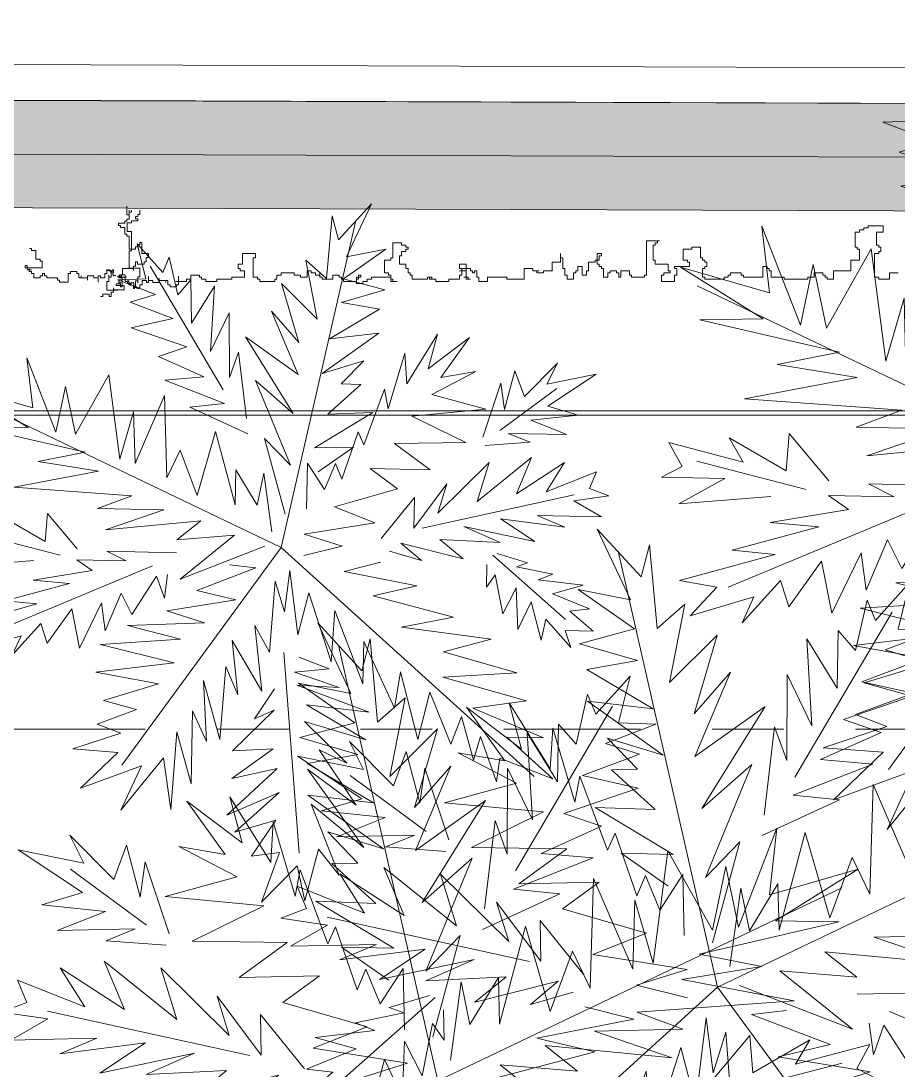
# Model space of a CAD drawing. Header units: metres. Extents: x -54 to 264, y -14 to 31.
# Drawn here: x 10.667 to 11.89, y 20.214 to 21.678 of the extents above; entities that cross this region are included whole.
import ezdxf
from ezdxf.enums import TextEntityAlignment as Align

# ---------------------------------------------------------------- set-up
doc = ezdxf.new("R2010")
doc.units = ezdxf.units.M
doc.header["$LTSCALE"] = 0.001
doc.linetypes.add('CENTERX2', pattern=[101.6, 63.5, -12.7, 12.7, -12.7])
doc.linetypes.add('DIVIDEX2', pattern=[63.5, 25.4, -12.7, 0, -12.7, 0, -12.7])
doc.layers.get('0').update_dxf_attribs({"lineweight": 13, "true_color": 0x000000})
for name, color, linetype, lineweight, true_color in [('Jach-Anotaciones-Hatch-Lum100%', 7, 'Continuous', 13, 0x000000), ('Jach-Anotaciones-Hatch-Lum80%', 250, 'Continuous', 13, 0x333333), ('JACH-Anotaciones-Lineas-CORTE', 7, 'DIVIDEX2', 18, 0x000000), ('JACH-Anotaciones-Lineas-CORTE @ 0.075', 7, 'DIVIDEX2', 18, 0x000000), ('JACH-Anotaciones-Lineas-EJES', 7, 'CENTERX2', 9, 0x666666), ('JACH-Arq-Lineas-Piso', 7, 'Continuous', 13, 0x1a1a1a), ('JACH-ArqPaisaje-Vegetación', 7, 'Continuous', 13, 0x999999)]:
    doc.layers.add(name, color=color, linetype=linetype, lineweight=lineweight, true_color=true_color)
doc.layers.add('JACH-Arq-Muros01-Carga', color=3, linetype='Continuous', lineweight=25)
doc.styles.add('01c-Arial-JACH(3mm)', font='arial.ttf', dxfattribs={"height": 3})

# ---------------------------------------------------------------- blocks, each defined once
blk = doc.blocks.new('A$C6CAA186E')
at = {"color": 0}
for p, q in [((0.5885, 1.7324), (0.6502, 1.6011)), ((0.6703, 1.6436), (0.5885, 1.7324)), ((0.6859, 1.7029), (0.6703, 1.6436)), ((0.6997, 1.5475), (0.6859, 1.7029)), ((0.8121, 0.8804), (0.6272, 1.6911)), ((0.553, 1.6201), (0.6577, 1.5466)), ((0.6502, 1.6011), (0.553, 1.6201)), ((1.1056, 1.5624), (1.1693, 1.6332)), ((1.1693, 1.6332), (1.148, 1.5465)), ((0.7514, 1.5928), (0.6997, 1.5475)), ((0.7229, 1.4469), (0.7514, 1.5928)), ((1.0689, 1.5069), (1.09, 1.6)), ((1.09, 1.6), (1.1056, 1.5624)), ((0.9561, 1.2709), (1.1368, 1.5778)), ((0.6577, 1.5466), (0.5552, 1.5191)), ((1.0346, 1.4368), (1.0365, 1.5441)), ((1.0365, 1.5441), (1.0689, 1.5069)), ((1.2175, 1.5438), (1.1235, 1.5081)), ((1.148, 1.5465), (1.2175, 1.5438)), ((0.8115, 1.5351), (0.7229, 1.4469)), ((0.7684, 1.389), (0.8115, 1.5351)), ((0.9877, 1.3663), (0.9779, 1.5281)), ((0.9779, 1.5281), (1.0346, 1.4368)), ((0.5552, 1.5191), (0.6631, 1.4878)), ((1.1235, 1.5081), (1.1871, 1.4884)), ((0.6631, 1.4878), (0.5688, 1.471)), ((1.1871, 1.4884), (1.0806, 1.4483)), ((0.5688, 1.471), (0.6924, 1.3979)), ((0.8362, 1.4662), (0.7684, 1.389)), ((0.7701, 1.3091), (0.8362, 1.4662)), ((0.9407, 1.3022), (0.9415, 1.4621)), ((0.9415, 1.4621), (0.9877, 1.3663)), ((1.0806, 1.4483), (1.1842, 1.4252)), ((1.1842, 1.4252), (1.0464, 1.3781)), ((0.5012, 1.2865), (0.4249, 1.409)), ((0.4249, 1.409), (0.4478, 1.3232)), ((0.5701, 1.4121), (0.7111, 1.312)), ((0.6924, 1.3979), (0.5701, 1.4121)), ((0.3451, 1.401), (0.4167, 1.3015)), ((0.4478, 1.3232), (0.3451, 1.401)), ((0.9006, 1.4023), (0.7701, 1.3091)), ((0.7826, 1.2125), (0.9006, 1.4023)), ((1.0464, 1.3781), (1.1163, 1.3543)), ((0.5059, 1.3623), (0.5012, 1.2865)), ((0.5467, 1.2243), (0.5059, 1.3623)), ((0.8986, 1.2003), (0.9183, 1.3648)), ((0.9183, 1.3648), (0.9407, 1.3022)), ((1.1163, 1.3543), (1.0038, 1.3035)), ((1.4425, 1.3508), (1.3707, 1.1662)), ((1.4284, 1.2263), (1.4425, 1.3508)), ((0.1277, 1.3374), (0.2094, 1.255)), ((0.154, 1.2854), (0.1277, 1.3374)), ((0.6073, 1.3435), (0.6632, 1.2857)), ((0.7111, 1.312), (0.6073, 1.3435)), ((0.0314, 1.3101), (0.154, 1.2854)), ((0.151, 1.2306), (0.0314, 1.3101)), ((0.2094, 1.255), (0.2333, 1.3187)), ((0.2333, 1.3187), (0.2585, 1.2224)), ((0.3301, 1.3165), (0.4386, 1.2599)), ((0.4167, 1.3015), (0.3301, 1.3165)), ((1.2393, 1.3086), (1.2122, 1.0996)), ((1.3224, 1.1609), (1.2393, 1.3086)), ((0.8756, 1.2945), (0.7826, 1.2125)), ((0.7896, 1.0843), (0.8756, 1.2945)), ((1.1007, 1.2951), (0.9526, 1.2372)), ((1.0038, 1.3035), (1.1007, 1.2951)), ((0.2701, 1.17), (0.129, 1.2743)), ((0.2585, 1.2224), (0.2676, 1.2878)), ((0.2676, 1.2878), (0.3125, 1.1541)), ((0.5562, 1.2729), (0.5467, 1.2243)), ((0.6075, 1.1351), (0.5562, 1.2729)), ((0.6632, 1.2857), (0.6149, 1.2847)), ((0.6149, 1.2847), (0.6964, 1.2107)), ((1.3473, 1.2793), (1.3224, 1.1609)), ((1.3707, 1.1662), (1.3473, 1.2793)), ((1.5936, 1.274), (1.4284, 1.2263)), ((1.4399, 1.1782), (1.5936, 1.274)), ((0.4386, 1.2599), (0.3047, 1.2234)), ((1.1015, 1.2572), (1.0954, 1.053)), ((1.1746, 1.0883), (1.1015, 1.2572)), ((0.0757, 1.208), (0.151, 1.2306)), ((0.8121, 0.8804), (1.5628, 1.2397)), ((0.9526, 1.2372), (1.039, 1.2285)), ((0.3047, 1.2234), (0.4882, 1.2062)), ((0.5848, 1.2146), (0.7298, 1.1272)), ((0.6964, 1.2107), (0.5848, 1.2146)), ((1.039, 1.2285), (0.8952, 1.1623)), ((1.1782, 1.2168), (1.1746, 1.0883)), ((1.2122, 1.0996), (1.1782, 1.2168)), ((0.1938, 1.1958), (0.0757, 1.208)), ((0.1041, 1.1602), (0.1938, 1.1958)), ((0.4882, 1.2062), (0.3549, 1.1403)), ((1.2981, 1.1162), (1.5578, 1.1765)), ((1.5578, 1.1765), (1.4399, 1.1782)), ((0.2492, 1.1633), (0.1041, 1.1602)), ((0.195, 1.1411), (0.2492, 1.1633)), ((0.6216, 1.167), (0.6075, 1.1351)), ((0.662, 1.05), (0.6216, 1.167)), ((0.9751, 1.1682), (0.9264, 0.9862)), ((1.0206, 1.0093), (0.9751, 1.1682)), ((0.3067, 1.1329), (0.195, 1.1411)), ((0.3549, 1.1403), (0.5317, 1.1377)), ((0.5317, 1.1377), (0.4426, 1.0727)), ((0.8534, 1.1509), (0.7896, 1.0843)), ((0.8027, 0.9625), (0.8534, 1.1509)), ((0.7298, 1.1272), (0.6329, 1.1294)), ((0.6329, 1.1294), (0.7205, 1.0681)), ((1.0624, 1.1217), (1.0206, 1.0093)), ((1.0954, 1.053), (1.0624, 1.1217)), ((1.4144, 1.0934), (1.2981, 1.1162)), ((0.1916, 1.1031), (0.2293, 1.0134)), ((0.3265, 0.9945), (0.1916, 1.1031)), ((1.2655, 1.0692), (1.4144, 1.0934)), ((0.2293, 1.0134), (0.1098, 1.0909)), ((0.1098, 1.0909), (0.1555, 1.0182)), ((0.2971, 1.0906), (0.3265, 0.9945)), ((0.4239, 0.965), (0.2971, 1.0906)), ((0.4426, 1.0727), (0.592, 1.0759)), ((0.592, 1.0759), (0.5236, 1.026)), ((0.678, 1.0882), (0.662, 1.05)), ((0.7046, 1.0236), (0.678, 1.0882)), ((0.7474, 1.0897), (0.7046, 1.0236)), ((0.7498, 0.9761), (0.7474, 1.0897)), ((0.0303, 1.0681), (0.048, 1.0264)), ((0.1555, 1.0182), (0.0303, 1.0681)), ((0.8552, 1.0647), (0.8352, 0.919)), ((0.8717, 0.9851), (0.8552, 1.0647)), ((0.9245, 1.0725), (0.8717, 0.9851)), ((0.9264, 0.9862), (0.9245, 1.0725)), ((1.4747, 1.0295), (1.2655, 1.0692)), ((0.4836, 0.9284), (0.4013, 1.0382)), ((0.4013, 1.0382), (0.4239, 0.965)), ((0.048, 1.0264), (0, 1.0085)), ((0.5236, 1.026), (0.6803, 0.981)), ((1.1826, 1.0085), (1.4747, 1.0295)), ((0, 1.0085), (0.0866, 0.9957)), ((0.0866, 0.9957), (0.0179, 0.9563)), ((0.4626, 0.9279), (0.0862, 1.0104)), ((0.482, 1.0041), (0.4836, 0.9284)), ((0.5641, 0.9027), (0.482, 1.0041)), ((1.2675, 0.9767), (1.1826, 1.0085)), ((0.6803, 0.981), (0.5801, 0.941)), ((1.1034, 0.9732), (1.2675, 0.9767)), ((0.0179, 0.9563), (0.1778, 0.9597)), ((0.1778, 0.9597), (0.109, 0.9309)), ((1.2475, 0.9236), (1.1034, 0.9732)), ((1.318, 0.8767), (1.3919, 0.9646)), ((1.3919, 0.9646), (1.3976, 0.8953)), ((1.3976, 0.8953), (1.5036, 0.9565)), ((1.5036, 0.9565), (1.4772, 0.9117)), ((0.109, 0.9309), (0.2685, 0.9511)), ((0.2685, 0.9511), (0.1834, 0.8946)), ((0.5801, 0.941), (0.7554, 0.9131)), ((1.0114, 0.946), (1.2475, 0.9236)), ((1.0713, 0.8988), (1.0114, 0.946)), ((1.4772, 0.9117), (1.6153, 0.9483)), ((1.6153, 0.9483), (1.591, 0.9036)), ((0.1834, 0.8946), (0.3594, 0.932)), ((0.3594, 0.932), (0.2697, 0.8922)), ((0.2697, 0.8922), (0.419, 0.8996)), ((0.419, 0.8996), (0.3611, 0.8521)), ((0.7554, 0.9131), (0.6613, 0.8838)), ((0.928, 0.9105), (1.0713, 0.8988)), ((1.0629, 0.8019), (0.928, 0.9105)), ((1.3604, 0.8608), (1.5634, 0.9135)), ((1.591, 0.9036), (1.6293, 0.8834)), ((0.8121, 0.8804), (0.1853, 0.3118)), ((0.3611, 0.8521), (0.5159, 0.8912)), ((0.5159, 0.8912), (0.4643, 0.848)), ((0.6613, 0.8838), (0.7565, 0.8605)), ((0.8121, 0.8804), (1.2074, 0.3399)), ((0.8528, 0.8836), (1.0629, 0.8019)), ((1.6293, 0.8834), (1.5115, 0.8809)), ((1.5115, 0.8809), (1.5967, 0.8343)), ((0.2872, 0.8611), (0.1076, 0.7015)), ((0.2766, 0.865), (0.2013, 0.8424)), ((0.4643, 0.848), (0.5437, 0.8707)), ((1.072, 0.8673), (1.2445, 0.871)), ((1.2445, 0.871), (1.1966, 0.8468)), ((0.2013, 0.8424), (0.2289, 0.8325)), ((0.5654, 0.8438), (0.6563, 0.8205)), ((1.1966, 0.8468), (1.3186, 0.8494)), ((1.3186, 0.8494), (1.2812, 0.8233)), ((1.5967, 0.8343), (1.4259, 0.8475)), ((0.2289, 0.8325), (0.1388, 0.8137)), ((0.3037, 0.7814), (0.3024, 0.8382)), ((0.6563, 0.8205), (0.4761, 0.7851)), ((0.7712, 0.6631), (0.791, 0.8234)), ((0.791, 0.8234), (0.8037, 0.7206)), ((0.875, 0.8294), (0.9401, 0.8371)), ((1.0214, 0.7736), (0.875, 0.8294)), ((1.1316, 0.8349), (1.5053, 0.6787)), ((1.2812, 0.8233), (1.427, 0.7991)), ((0.1388, 0.8137), (0.1749, 0.7997)), ((0.263, 0.7153), (0.2819, 0.8125)), ((0.2819, 0.8125), (0.3037, 0.7814)), ((1.1018, 0.7543), (1.0942, 0.813)), ((1.1216, 0.8094), (1.1018, 0.7543)), ((1.1826, 0.7139), (1.1216, 0.8094)), ((0.1749, 0.7997), (0.0637, 0.7868)), ((0.0637, 0.7868), (0.1399, 0.7653)), ((0.4761, 0.7851), (0.584, 0.7601)), ((0.8037, 0.7206), (0.8273, 0.7968)), ((0.8273, 0.7968), (0.8416, 0.6204)), ((1.427, 0.7991), (1.3367, 0.7909)), ((1.3367, 0.7909), (1.4975, 0.748)), ((0.1399, 0.7653), (0.0481, 0.7276)), ((0.2259, 0.6767), (0.23, 0.7799)), ((0.23, 0.7799), (0.263, 0.7153)), ((0.6885, 0.5961), (0.7437, 0.7677)), ((0.7437, 0.7677), (0.7712, 0.6631)), ((0.9251, 0.7505), (1.0214, 0.7736)), ((1.2088, 0.7671), (1.1826, 0.7139)), ((1.2487, 0.6732), (1.2088, 0.7671)), ((0.1676, 0.6502), (0.1929, 0.7454)), ((0.1929, 0.7454), (0.2259, 0.6767)), ((0.584, 0.7601), (0.3852, 0.7074)), ((1.0961, 0.7226), (0.9251, 0.7505)), ((1.2577, 0.7429), (1.2487, 0.6732)), ((1.3127, 0.6304), (1.2577, 0.7429)), ((1.4975, 0.748), (1.4177, 0.74)), ((0.0966, 0.7223), (0.0387, 0.6727)), ((0.0481, 0.7276), (0.0966, 0.7223)), ((0.6097, 0.5418), (0.6794, 0.7242)), ((0.6794, 0.7242), (0.6885, 0.5961)), ((1.0021, 0.6932), (1.0961, 0.7226)), ((1.3317, 0.7276), (1.3127, 0.6304)), ((1.3924, 0.6426), (1.3317, 0.7276)), ((1.4177, 0.74), (1.5955, 0.6912)), ((0.3852, 0.7074), (0.5141, 0.6828)), ((0.0943, 0.6318), (0.1559, 0.7025)), ((0.1559, 0.7025), (0.1676, 0.6502)), ((0.8416, 0.6204), (0.878, 0.6864)), ((0.878, 0.6864), (0.8605, 0.524)), ((1.1937, 0.6868), (1.0021, 0.6932)), ((1.0618, 0.6524), (1.1937, 0.6868)), ((1.4082, 0.6914), (1.3924, 0.6426)), ((1.4793, 0.6129), (1.4082, 0.6914)), ((1.5955, 0.6912), (1.5263, 0.6792)), ((0.0387, 0.6727), (0.1081, 0.6742)), ((0.1081, 0.6742), (0.0943, 0.6318)), ((0.5141, 0.6828), (0.2917, 0.6528)), ((1.5263, 0.6792), (1.5759, 0.6255)), ((0.2917, 0.6528), (0.4102, 0.6217)), ((0.531, 0.4812), (0.6074, 0.6469)), ((0.6074, 0.6469), (0.6097, 0.5418)), ((0.8605, 0.524), (0.9335, 0.6497)), ((0.9335, 0.6497), (0.9196, 0.5147)), ((1.2599, 0.6398), (1.0618, 0.6524)), ((1.4573, 0.6609), (1.4793, 0.6129)), ((1.5759, 0.6255), (1.4573, 0.6609)), ((1.0778, 0.5938), (1.2599, 0.6398)), ((0.4102, 0.6217), (0.2282, 0.5694)), ((0.7682, 0.6083), (0.693, 0.5793)), ((0.8058, 0.6196), (0.768, 0.1222)), ((1.2719, 0.5706), (1.0778, 0.5938)), ((0.2282, 0.5694), (0.4115, 0.5586)), ((0.4737, 0.4042), (0.5165, 0.5713)), ((0.5165, 0.5713), (0.531, 0.4812)), ((0.7795, 0.5706), (0.6688, 0.5325)), ((0.693, 0.5793), (0.7795, 0.5706)), ((0.9196, 0.5147), (0.9497, 0.5848)), ((0.9497, 0.5848), (0.964, 0.4041)), ((1.1168, 0.5421), (1.2719, 0.5706)), ((0.4115, 0.5586), (0.2045, 0.4994)), ((0.964, 0.4041), (1.0051, 0.5502)), ((1.0051, 0.5502), (0.9978, 0.3985)), ((0.7739, 0.539), (0.5943, 0.472)), ((0.6688, 0.5325), (0.7739, 0.539)), ((0.8788, 0.4549), (0.8288, 0.5296)), ((1.2524, 0.5008), (1.1168, 0.5421)), ((0.3919, 0.3919), (0.4439, 0.5214)), ((0.4439, 0.5214), (0.4737, 0.4042)), ((0.2045, 0.4994), (0.3374, 0.4812)), ((0.5943, 0.472), (0.7497, 0.49)), ((0.7497, 0.49), (0.6021, 0.4027)), ((1.1708, 0.478), (1.2524, 0.5008)), ((0.3374, 0.4812), (0.1622, 0.4081)), ((0.9331, 0.3761), (0.8299, 0.477)), ((0.8299, 0.477), (0.8788, 0.4549)), ((0.9978, 0.3985), (1.032, 0.475)), ((1.032, 0.475), (1.0358, 0.2941)), ((1.2683, 0.4422), (1.1708, 0.478)), ((0.3359, 0.3528), (0.3652, 0.4608)), ((0.3652, 0.4608), (0.3919, 0.3919)), ((0.6021, 0.4027), (0.7548, 0.4481)), ((0.7548, 0.4481), (0.6497, 0.3448)), ((1.2099, 0.4199), (1.2683, 0.4422)), ((0.2527, 0.41), (0.1391, 0.3066)), ((0.1622, 0.4081), (0.2527, 0.41)), ((0.2782, 0.299), (0.3179, 0.4114)), ((0.3179, 0.4114), (0.3359, 0.3528)), ((1.0358, 0.2941), (1.0709, 0.4232)), ((1.0709, 0.4232), (1.0856, 0.23)), ((1.3286, 0.3803), (1.2099, 0.4199)), ((0.7184, 0.3778), (0.6266, 0.2412)), ((0.6497, 0.3448), (0.7184, 0.3778)), ((0.832, 0.3803), (0.9331, 0.3761)), ((0.9345, 0.3067), (0.832, 0.3803)), ((1.2172, 0.3717), (1.3286, 0.3803)), ((1.3096, 0.2831), (1.2172, 0.3717)), ((0.1391, 0.3066), (0.2706, 0.3578)), ((0.2706, 0.3578), (0.2782, 0.299)), ((1.0856, 0.23), (1.1039, 0.3587)), ((1.1039, 0.3587), (1.2098, 0.2284)), ((1.159, 0.3388), (1.3096, 0.2831)), ((1.2098, 0.2284), (1.159, 0.3388)), ((0.7468, 0.33), (0.6078, 0.1356)), ((0.6266, 0.2412), (0.7468, 0.33)), ((0.8225, 0.3317), (0.9345, 0.3067)), ((0.947, 0.2165), (0.8225, 0.3317)), ((0.8174, 0.2726), (0.947, 0.2165)), ((0.9269, 0.174), (0.8174, 0.2726)), ((0.6078, 0.1356), (0.7381, 0.2436)), ((0.7381, 0.2436), (0.6682, 0.0674)), ((0.8252, 0.2034), (0.9269, 0.174)), ((0.886, 0.1142), (0.8252, 0.2034)), ((0.6682, 0.0674), (0.7194, 0.1317)), ((0.7194, 0.1317), (0.7537, 0.004)), ((0.8611, 0), (0.8164, 0.1232)), ((0.8164, 0.1232), (0.886, 0.1142)), ((0.7537, 0.004), (0.7729, 0.0907)), ((0.7729, 0.0907), (0.8611, 0))]:
    blk.add_line(p, q, dxfattribs=at)
blk = doc.blocks.new('A$C686239C3')
at = {"linetype": 'Continuous'}
for p, q in [((0.0493, 3.4579), (0.0573, 3.4579)), ((0.0493, 3.4499), (0.0493, 3.4579)), ((0.0533, 3.4619), (0.0533, 3.4299)), ((0.0573, 3.4619), (0.0533, 3.4619)), ((0.0573, 3.4579), (0.0573, 3.4619)), ((0.0343, 3.4336), (0.0343, 3.4456)), ((0.0343, 3.4456), (0.0423, 3.4456)), ((0.0423, 3.4456), (0.0423, 3.4496)), ((0.0423, 3.4496), (0.0463, 3.4496)), ((0.0463, 3.4496), (0.0463, 3.4544)), ((0.0463, 3.4544), (0.0509, 3.4544)), ((0.0693, 3.4419), (0.0853, 3.4419)), ((0.0693, 3.4339), (0.0693, 3.4419)), ((0.0853, 3.4499), (0.0893, 3.4499)), ((0.0853, 3.4419), (0.0853, 3.4499)), ((0.0893, 3.4499), (0.0893, 3.4539)), ((0.0383, 3.4336), (0.0343, 3.4336)), ((0.0343, 3.4016), (0.0343, 3.4216)), ((0.0343, 3.4216), (0.0383, 3.4216)), ((0.0383, 3.4296), (0.0383, 3.4336)), ((0.0423, 3.4296), (0.0383, 3.4296)), ((0.0383, 3.4216), (0.0383, 3.4256)), ((0.0383, 3.4256), (0.0423, 3.4256)), ((0.0423, 3.4256), (0.0423, 3.4296)), ((0.0533, 3.4299), (0.0653, 3.4299)), ((0.0653, 3.4299), (0.0653, 3.4339)), ((0.0653, 3.4339), (0.0693, 3.4339)), ((0.0263, 3.3816), (0.0263, 3.3976)), ((0.0263, 3.3976), (0.0303, 3.3976)), ((0.0303, 3.3976), (0.0303, 3.4016)), ((0.0303, 3.4016), (0.0343, 3.4016)), ((0.0423, 3.3816), (0.0263, 3.3816)), ((0.0423, 3.3776), (0.0423, 3.3816)), ((0.0463, 3.3776), (0.0423, 3.3776)), ((0.0463, 3.3656), (0.0463, 3.3776)), ((0.0343, 3.3577), (0.0343, 3.3617)), ((0.0343, 3.3617), (0.0423, 3.3617)), ((0.0343, 3.3457), (0.0343, 3.3577)), ((0.0343, 3.3577), (0.0383, 3.3577)), ((0.0383, 3.3577), (0.0343, 3.3577)), ((0.0423, 3.3617), (0.0423, 3.3656)), ((0.0423, 3.3656), (0.0463, 3.3656)), ((0.0383, 3.3457), (0.0303, 3.3457)), ((0.0303, 3.3457), (0.0343, 3.3457)), ((0.0383, 3.3337), (0.0383, 3.3457)), ((0, 3.3215), (0, 3.3175)), ((0.0383, 3.3257), (0.0263, 3.3257)), ((0.0263, 3.3257), (0.0343, 3.3257)), ((0.0343, 3.3257), (0.0343, 3.3337)), ((0.0343, 3.3337), (0.0383, 3.3337)), ((0.0343, 3.3137), (0.0343, 3.3217)), ((0.0343, 3.3217), (0.0383, 3.3217)), ((0.0383, 3.3217), (0.0383, 3.3257)), ((0, 3.3175), (0.004, 3.3175)), ((0, 3.3055), (0, 3.3015)), ((0.004, 3.3055), (0, 3.3055)), ((0, 3.3015), (0.008, 3.3015)), ((0.004, 3.3175), (0.004, 3.3055)), ((0.008, 3.3015), (0.008, 3.2975)), ((0.0114, 3.2898), (0.0114, 3.3098)), ((0.0114, 3.3098), (0.0274, 3.3098)), ((0.0274, 3.3098), (0.0274, 3.3058)), ((0.0274, 3.3058), (0.0394, 3.3058)), ((0.0423, 3.3137), (0.0343, 3.3137)), ((0.0394, 3.3058), (0.0354, 3.3058)), ((0.0354, 3.3058), (0.0354, 3.3018)), ((0.0354, 3.3018), (0.0474, 3.3018)), ((0.0397, 3.2975), (0.0397, 3.2986)), ((0.0397, 3.2986), (0.044, 3.2986)), ((0.0423, 3.3097), (0.0423, 3.3137)), ((0.0503, 3.3097), (0.0423, 3.3097)), ((0.044, 3.2986), (0.044, 3.2975)), ((0.045, 3.2996), (0.045, 3.3029)), ((0.045, 3.3029), (0.0483, 3.3029)), ((0.0493, 3.2996), (0.045, 3.2996)), ((0.0474, 3.3018), (0.0474, 3.3058)), ((0.0483, 3.3072), (0.0483, 3.3093)), ((0.0493, 3.3072), (0.0483, 3.3072)), ((0.0483, 3.3029), (0.0483, 3.305)), ((0.0483, 3.305), (0.0493, 3.305)), ((0.0493, 3.305), (0.0493, 3.3072)), ((0.0493, 3.2975), (0.0493, 3.2996)), ((0.008, 3.2975), (0.016, 3.2975)), ((0.012, 3.2975), (0.012, 3.2776)), ((0.016, 3.2975), (0.012, 3.2975)), ((0.0235, 3.2844), (0.0177, 3.2844)), ((0.0177, 3.2844), (0.0177, 3.2813)), ((0.0177, 3.2813), (0.0251, 3.2813)), ((0.0205, 3.2776), (0.0205, 3.2924)), ((0.0205, 3.2924), (0.0235, 3.2924)), ((0.0235, 3.2924), (0.0235, 3.2844)), ((0.0251, 3.2813), (0.0251, 3.2874)), ((0.0251, 3.2874), (0.0291, 3.2874)), ((0.0291, 3.2874), (0.0291, 3.281)), ((0.0291, 3.281), (0.0346, 3.281)), ((0.0346, 3.281), (0.0346, 3.2865)), ((0.0346, 3.2865), (0.0401, 3.2865)), ((0.0375, 3.2892), (0.0356, 3.2892)), ((0.0356, 3.2892), (0.0356, 3.2735)), ((0.0386, 3.2975), (0.0375, 3.2975)), ((0.0375, 3.2975), (0.0397, 3.2975)), ((0.0375, 3.2827), (0.0375, 3.2892)), ((0.0401, 3.2827), (0.0375, 3.2827)), ((0.0386, 3.2932), (0.0386, 3.2975)), ((0.04, 3.2804), (0.04, 3.2764)), ((0.052, 3.2804), (0.04, 3.2804)), ((0.0401, 3.2865), (0.0401, 3.2827)), ((0.044, 3.2975), (0.0493, 3.2975)), ((0.052, 3.2605), (0.052, 3.2804)), ((0.128, 3.2844), (0.128, 3.2764)), ((0.132, 3.2844), (0.128, 3.2844)), ((0.132, 3.2884), (0.132, 3.2844)), ((0.136, 3.2884), (0.132, 3.2884)), ((0.136, 3.2764), (0.136, 3.2884)), ((0.012, 3.2776), (0.0205, 3.2776)), ((0.02, 3.2605), (0.0147, 3.2605)), ((0.0147, 3.2605), (0.0147, 3.2583)), ((0.02, 3.2594), (0.02, 3.2605)), ((0.0243, 3.2594), (0.02, 3.2594)), ((0.0222, 3.2669), (0.0211, 3.2669)), ((0.0211, 3.2669), (0.0211, 3.2648)), ((0.0211, 3.2648), (0.0254, 3.2648)), ((0.0254, 3.2691), (0.0222, 3.2691)), ((0.0222, 3.2691), (0.0222, 3.2669)), ((0.0254, 3.2701), (0.0233, 3.2701)), ((0.0233, 3.2701), (0.0233, 3.2658)), ((0.0233, 3.2658), (0.0254, 3.2658)), ((0.0265, 3.2605), (0.0243, 3.2605)), ((0.0243, 3.2605), (0.0243, 3.2594)), ((0.0286, 3.2712), (0.0254, 3.2712)), ((0.0254, 3.2712), (0.0254, 3.2701)), ((0.0254, 3.2658), (0.0254, 3.2691)), ((0.0254, 3.2648), (0.0254, 3.2605)), ((0.0254, 3.2605), (0.0265, 3.2605)), ((0.0393, 3.2755), (0.0275, 3.2755)), ((0.0275, 3.2755), (0.0275, 3.2691)), ((0.0275, 3.2691), (0.0286, 3.2691)), ((0.0286, 3.2691), (0.0286, 3.2712)), ((0.048, 3.2605), (0.052, 3.2605)), ((0.056, 3.2605), (0.048, 3.2605)), ((0.0526, 3.2682), (0.0526, 3.2482)), ((0.0845, 3.2682), (0.0526, 3.2682)), ((0.056, 3.2565), (0.056, 3.2605)), ((0.0845, 3.2642), (0.0845, 3.2682)), ((0.1205, 3.2642), (0.0845, 3.2642)), ((0.088, 3.2684), (0.088, 3.2565)), ((0.112, 3.2684), (0.088, 3.2684)), ((0.112, 3.2724), (0.112, 3.2684)), ((0.116, 3.2724), (0.112, 3.2724)), ((0.116, 3.2764), (0.116, 3.2724)), ((0.128, 3.2764), (0.116, 3.2764)), ((0.1365, 3.2722), (0.1205, 3.2722)), ((0.1205, 3.2722), (0.1205, 3.2642)), ((0.1399, 3.2764), (0.136, 3.2764)), ((0.1365, 3.2642), (0.1365, 3.2722)), ((0.1405, 3.2642), (0.1365, 3.2642)), ((0.1399, 3.2724), (0.1399, 3.2764)), ((0.1439, 3.2724), (0.1399, 3.2724)), ((0.1405, 3.2522), (0.1405, 3.2642)), ((0.1439, 3.2684), (0.1439, 3.2724)), ((0.1519, 3.2684), (0.1439, 3.2684)), ((0.1519, 3.2724), (0.1519, 3.2684)), ((0.1679, 3.2724), (0.1519, 3.2724)), ((0.1605, 3.2682), (0.1525, 3.2682)), ((0.1525, 3.2682), (0.1565, 3.2682)), ((0.1565, 3.2682), (0.1565, 3.2642)), ((0.1565, 3.2642), (0.1605, 3.2642)), ((0.0137, 3.2483), (0.0217, 3.2483)), ((0.0147, 3.2583), (0.019, 3.2583)), ((0.0158, 3.253), (0.0147, 3.253)), ((0.0147, 3.253), (0.0147, 3.2508)), ((0.0147, 3.2508), (0.0158, 3.2508)), ((0.019, 3.2551), (0.0158, 3.2551)), ((0.0158, 3.2551), (0.0158, 3.253)), ((0.0158, 3.2508), (0.0158, 3.2487)), ((0.0286, 3.2562), (0.0166, 3.2562)), ((0.0166, 3.2562), (0.0166, 3.2522)), ((0.019, 3.2583), (0.019, 3.2551)), ((0.0217, 3.2483), (0.0217, 3.2443)), ((0.0217, 3.2443), (0.0297, 3.2443)), ((0.0366, 3.2522), (0.0246, 3.2522)), ((0.0246, 3.2522), (0.0286, 3.2522)), ((0.0286, 3.2522), (0.0286, 3.2562)), ((0.0297, 3.2443), (0.0297, 3.2363)), ((0.0366, 3.2482), (0.0366, 3.2522)), ((0.0526, 3.2482), (0.0366, 3.2482)), ((0.064, 3.2565), (0.056, 3.2565)), ((0.06, 3.2525), (0.064, 3.2525)), ((0.06, 3.2405), (0.06, 3.2525)), ((0.064, 3.2405), (0.06, 3.2405)), ((0.064, 3.2525), (0.064, 3.2565)), ((0.064, 3.2365), (0.064, 3.2405)), ((0.08, 3.2445), (0.08, 3.2325)), ((0.1, 3.2445), (0.08, 3.2445)), ((0.088, 3.2565), (0.092, 3.2565)), ((0.092, 3.2565), (0.092, 3.2525)), ((0.092, 3.2525), (0.096, 3.2525)), ((0.096, 3.2525), (0.096, 3.2485)), ((0.096, 3.2485), (0.1, 3.2485)), ((0.1, 3.2485), (0.1, 3.2445)), ((0.1445, 3.2522), (0.1405, 3.2522)), ((0.1485, 3.2562), (0.1445, 3.2562)), ((0.1445, 3.2562), (0.1445, 3.2522)), ((0.1485, 3.2522), (0.1485, 3.2562)), ((0.1525, 3.2522), (0.1485, 3.2522)), ((0.1525, 3.2482), (0.1525, 3.2522)), ((0.1605, 3.2482), (0.1525, 3.2482)), ((0.0297, 3.2363), (0.0257, 3.2363)), ((0.0257, 3.2363), (0.0257, 3.2323)), ((0.0257, 3.2323), (0.0377, 3.2323)), ((0.0297, 3.2243), (0.0257, 3.2243)), ((0.0257, 3.2243), (0.0257, 3.2123)), ((0.0377, 3.2323), (0.0297, 3.2323)), ((0.0297, 3.2323), (0.0297, 3.2243)), ((0.072, 3.2365), (0.064, 3.2365)), ((0.072, 3.2325), (0.072, 3.2365)), ((0.08, 3.2325), (0.072, 3.2325)), ((0.0257, 3.2123), (0.0337, 3.2123)), ((0.0337, 3.2123), (0.0297, 3.2123)), ((0.0297, 3.2123), (0.0297, 3.2003)), ((0.0217, 3.1923), (0.0177, 3.1923)), ((0.0177, 3.1923), (0.0177, 3.1803)), ((0.0297, 3.1963), (0.0217, 3.1963)), ((0.0217, 3.1963), (0.0217, 3.1923)), ((0.0297, 3.2003), (0.0257, 3.2003)), ((0.0257, 3.2003), (0.0297, 3.2003)), ((0.0277, 3.1615), (0.0277, 3.1815)), ((0.0297, 3.2003), (0.0297, 3.1963)), ((0.0177, 3.1803), (0.0217, 3.1803)), ((0.0217, 3.1803), (0.0217, 3.1763)), ((0.0217, 3.1763), (0.0377, 3.1763)), ((0.0277, 3.1615), (0.0317, 3.1615)), ((0.0317, 3.1615), (0.0317, 3.1535)), ((0.0317, 3.1535), (0.0397, 3.1535)), ((0.0397, 3.1535), (0.0397, 3.1375)), ((0.0277, 3.1255), (0.0277, 3.1055)), ((0.0317, 3.1255), (0.0277, 3.1255)), ((0.0317, 3.1335), (0.0317, 3.1255)), ((0.0357, 3.1335), (0.0317, 3.1335)), ((0.0357, 3.1375), (0.0357, 3.1335)), ((0.0397, 3.1375), (0.0357, 3.1375)), ((0.0277, 3.1055), (0.0317, 3.1055)), ((0.0317, 3.1055), (0.0317, 3.0775)), ((0.0317, 3.0775), (0.0357, 3.0775)), ((0.0357, 3.0775), (0.0357, 3.0536)), ((0.0516, 3.0656), (0.0596, 3.0656)), ((0.0516, 3.0616), (0.0516, 3.0656)), ((0.0596, 3.0656), (0.0596, 3.0576)), ((0.0357, 3.0536), (0.0476, 3.0536)), ((0.0476, 3.0616), (0.0516, 3.0616)), ((0.0476, 3.0536), (0.0476, 3.0616)), ((0.0596, 3.0576), (0.0796, 3.0576)), ((0.0796, 3.0576), (0.0796, 3.0336)), ((0.0277, 3.0256), (0.0277, 2.9976)), ((0.0317, 3.0256), (0.0277, 3.0256)), ((0.0317, 3.0296), (0.0317, 3.0256)), ((0.0357, 3.0296), (0.0317, 3.0296)), ((0.0357, 3.0376), (0.0357, 3.0296)), ((0.0716, 3.0376), (0.0357, 3.0376)), ((0.0716, 3.0336), (0.0716, 3.0376)), ((0.0796, 3.0336), (0.0716, 3.0336)), ((0.0277, 2.9976), (0.0317, 2.9976)), ((0.0317, 2.9976), (0.0317, 2.9936)), ((0.0317, 2.9936), (0.0397, 2.9936)), ((0.0397, 2.9936), (0.0397, 2.9856)), ((0.0397, 2.9856), (0.0437, 2.9856)), ((0.0437, 2.9856), (0.0437, 2.9616)), ((0.0357, 2.9496), (0.0357, 2.9376)), ((0.0397, 2.9496), (0.0357, 2.9496)), ((0.0397, 2.9616), (0.0397, 2.9496)), ((0.0437, 2.9616), (0.0397, 2.9616)), ((0.0357, 2.9376), (0.0476, 2.9376)), ((0.0437, 2.9297), (0.0437, 2.9217)), ((0.0476, 2.9297), (0.0437, 2.9297)), ((0.0476, 2.9376), (0.0476, 2.9297)), ((0.0317, 2.9097), (0.0317, 2.8897)), ((0.0357, 2.9097), (0.0317, 2.9097)), ((0.0357, 2.9137), (0.0357, 2.9097)), ((0.0437, 2.9137), (0.0357, 2.9137)), ((0.0437, 2.9217), (0.0397, 2.9217)), ((0.0397, 2.9217), (0.0397, 2.9137)), ((0.0397, 2.9137), (0.0437, 2.9137)), ((0.0317, 2.8897), (0.0397, 2.8897)), ((0.0397, 2.8897), (0.0397, 2.8777)), ((0.0277, 2.8697), (0.0277, 2.8457)), ((0.0317, 2.8697), (0.0277, 2.8697)), ((0.0317, 2.8737), (0.0317, 2.8697)), ((0.0357, 2.8737), (0.0317, 2.8737)), ((0.0357, 2.8777), (0.0357, 2.8737)), ((0.0397, 2.8777), (0.0357, 2.8777)), ((0.0237, 2.8457), (0.0237, 2.8337)), ((0.0317, 2.8457), (0.0237, 2.8457)), ((0.0237, 2.8337), (0.0277, 2.8337)), ((0.0277, 2.8457), (0.0357, 2.8457)), ((0.0277, 2.8337), (0.0277, 2.8257)), ((0.0317, 2.8417), (0.0317, 2.8457)), ((0.0397, 2.8417), (0.0317, 2.8417)), ((0.0357, 2.8457), (0.0357, 2.8377)), ((0.0357, 2.8377), (0.0397, 2.8377)), ((0.0397, 2.8377), (0.0397, 2.8417)), ((0.0277, 2.8257), (0.0317, 2.8257)), ((0.0317, 2.8257), (0.0317, 2.8177)), ((0.0317, 2.8177), (0.0357, 2.8177)), ((0.0357, 2.8177), (0.0357, 2.7818)), ((0.0437, 2.7938), (0.0676, 2.7938)), ((0.0437, 2.7858), (0.0437, 2.7938)), ((0.0676, 2.7938), (0.0676, 2.7818)), ((0.0277, 2.7818), (0.0277, 2.7698)), ((0.0357, 2.7818), (0.0277, 2.7818)), ((0.0277, 2.7778), (0.0317, 2.7778)), ((0.0277, 2.7698), (0.0277, 2.7778)), ((0.0317, 2.7818), (0.0397, 2.7818)), ((0.0317, 2.7778), (0.0317, 2.7818)), ((0.0397, 2.7858), (0.0437, 2.7858)), ((0.0397, 2.7818), (0.0397, 2.7858)), ((0.0676, 2.7818), (0.0716, 2.7818)), ((0.0716, 2.7818), (0.0716, 2.7778)), ((0.0716, 2.7778), (0.0995, 2.7778)), ((0.0995, 2.7778), (0.0995, 2.7618)), ((0.0516, 2.7538), (0.0516, 2.7498)), ((0.0596, 2.7538), (0.0516, 2.7538)), ((0.0596, 2.7658), (0.0596, 2.7538)), ((0.0756, 2.7658), (0.0596, 2.7658)), ((0.0756, 2.7618), (0.0756, 2.7658)), ((0.0836, 2.7618), (0.0756, 2.7618)), ((0.0836, 2.7538), (0.0836, 2.7618)), ((0.0875, 2.7538), (0.0836, 2.7538)), ((0.0875, 2.7498), (0.0875, 2.7538)), ((0.0915, 2.7538), (0.0915, 2.7498)), ((0.0955, 2.7538), (0.0915, 2.7538)), ((0.0955, 2.7618), (0.0955, 2.7538)), ((0.0995, 2.7618), (0.0955, 2.7618)), ((0.0317, 2.7418), (0.0317, 2.7138)), ((0.0397, 2.7418), (0.0317, 2.7418)), ((0.0397, 2.7458), (0.0397, 2.7418)), ((0.0437, 2.7458), (0.0397, 2.7458)), ((0.0437, 2.7498), (0.0437, 2.7458)), ((0.0516, 2.7498), (0.0437, 2.7498)), ((0.0915, 2.7498), (0.0875, 2.7498)), ((0.0317, 2.7138), (0.0357, 2.7138)), ((0.0357, 2.7138), (0.0357, 2.7098)), ((0.0277, 2.6978), (0.0277, 2.6739)), ((0.0317, 2.6978), (0.0277, 2.6978)), ((0.0317, 2.7098), (0.0317, 2.7058)), ((0.0357, 2.7098), (0.0317, 2.7098)), ((0.0317, 2.7098), (0.0357, 2.7098)), ((0.0317, 2.7058), (0.0317, 2.7098)), ((0.0317, 2.7058), (0.0317, 2.6978)), ((0.0357, 2.7058), (0.0317, 2.7058)), ((0.0357, 2.7098), (0.0357, 2.7058)), ((0.0277, 2.6739), (0.0317, 2.6739)), ((0.0317, 2.6739), (0.0317, 2.6539)), ((0.0317, 2.6539), (0.0397, 2.6539)), ((0.0317, 2.6419), (0.0317, 2.6339)), ((0.0357, 2.6419), (0.0317, 2.6419)), ((0.0317, 2.6379), (0.0357, 2.6379)), ((0.0317, 2.6339), (0.0317, 2.6379)), ((0.0357, 2.6459), (0.0357, 2.6419)), ((0.0357, 2.6419), (0.0357, 2.6459)), ((0.0357, 2.6419), (0.0476, 2.6419)), ((0.0357, 2.6379), (0.0357, 2.6419)), ((0.0516, 2.6419), (0.0357, 2.6419)), ((0.0397, 2.6539), (0.0397, 2.6499)), ((0.0397, 2.6499), (0.0476, 2.6499)), ((0.0476, 2.6539), (0.0476, 2.6499)), ((0.0476, 2.6499), (0.0476, 2.6539)), ((0.0476, 2.6499), (0.0516, 2.6499)), ((0.0476, 2.6419), (0.0476, 2.6499)), ((0.0476, 2.6499), (0.0516, 2.6499)), ((0.0516, 2.6539), (0.0596, 2.6539)), ((0.0516, 2.6499), (0.0516, 2.6539)), ((0.0516, 2.6499), (0.0516, 2.6419)), ((0.0516, 2.6419), (0.0516, 2.6339)), ((0.0596, 2.6419), (0.0516, 2.6419)), ((0.0596, 2.6539), (0.0596, 2.6419)), ((0.0277, 2.6179), (0.0277, 2.6019)), ((0.0357, 2.6179), (0.0277, 2.6179)), ((0.0357, 2.6219), (0.0357, 2.6179)), ((0.0476, 2.6219), (0.0357, 2.6219)), ((0.0437, 2.6299), (0.0437, 2.6259)), ((0.0476, 2.6299), (0.0437, 2.6299)), ((0.0437, 2.6259), (0.0476, 2.6259)), ((0.0476, 2.6339), (0.0476, 2.6299)), ((0.0516, 2.6339), (0.0476, 2.6339)), ((0.0476, 2.6259), (0.0476, 2.6219)), ((0.0277, 2.6019), (0.0357, 2.6019)), ((0.0357, 2.6019), (0.0357, 2.5659)), ((0.0317, 2.5659), (0.0317, 2.534)), ((0.0357, 2.5659), (0.0317, 2.5659)), ((0.0317, 2.534), (0.0516, 2.534)), ((0.0476, 2.518), (0.0476, 2.506)), ((0.0516, 2.518), (0.0476, 2.518)), ((0.0516, 2.534), (0.0516, 2.518)), ((0.0437, 2.51), (0.0437, 2.498)), ((0.0476, 2.51), (0.0437, 2.51)), ((0.0476, 2.506), (0.0476, 2.51)), ((0.0437, 2.498), (0.0476, 2.498)), ((0.0476, 2.498), (0.0476, 2.482)), ((0.0476, 2.482), (0.0636, 2.482)), ((0.0636, 2.482), (0.0636, 2.466)), ((0.0516, 2.462), (0.0516, 2.458)), ((0.0716, 2.462), (0.0516, 2.462)), ((0.0636, 2.466), (0.0796, 2.466)), ((0.0716, 2.466), (0.0716, 2.462)), ((0.0796, 2.466), (0.0716, 2.466)), ((0.0317, 2.454), (0.0317, 2.442)), ((0.0397, 2.454), (0.0317, 2.454)), ((0.0317, 2.442), (0.0437, 2.442)), ((0.0397, 2.458), (0.0397, 2.454)), ((0.0516, 2.458), (0.0397, 2.458)), ((0.0437, 2.442), (0.0437, 2.438)), ((0.0397, 2.426), (0.0397, 2.418)), ((0.0556, 2.426), (0.0397, 2.426)), ((0.0437, 2.438), (0.0476, 2.438)), ((0.0476, 2.438), (0.0476, 2.434)), ((0.0476, 2.434), (0.0556, 2.434)), ((0.0556, 2.434), (0.0556, 2.426)), ((0.0397, 2.418), (0.0476, 2.418)), ((0.0476, 2.418), (0.0476, 2.4141)), ((0.0476, 2.4141), (0.0636, 2.4141)), ((0.0636, 2.4141), (0.0636, 2.4021)), ((0.0636, 2.4021), (0.0676, 2.4021)), ((0.0676, 2.4021), (0.0676, 2.3941)), ((0.0357, 2.3861), (0.0357, 2.3781)), ((0.0516, 2.3861), (0.0357, 2.3861)), ((0.0516, 2.3901), (0.0516, 2.3861)), ((0.0556, 2.3901), (0.0516, 2.3901)), ((0.0556, 2.3941), (0.0556, 2.3901)), ((0.0596, 2.3941), (0.0556, 2.3941)), ((0.0596, 2.3981), (0.0596, 2.3941)), ((0.0796, 2.3981), (0.0596, 2.3981)), ((0.0676, 2.3941), (0.0756, 2.3941)), ((0.0756, 2.3941), (0.0756, 2.3901)), ((0.0756, 2.3901), (0.0796, 2.3901)), ((0.0796, 2.3901), (0.0796, 2.3981)), ((0.0357, 2.3781), (0.0437, 2.3781)), ((0.0437, 2.3781), (0.0437, 2.3741)), ((0.0437, 2.3741), (0.0476, 2.3741)), ((0.0437, 2.3621), (0.0437, 2.3581)), ((0.0476, 2.3621), (0.0437, 2.3621)), ((0.0476, 2.3741), (0.0476, 2.3621)), ((0.0357, 2.3581), (0.0357, 2.3541)), ((0.0437, 2.3581), (0.0357, 2.3581)), ((0.0357, 2.3541), (0.0476, 2.3541)), ((0.0476, 2.3541), (0.0476, 2.3381)), ((0.0357, 2.3341), (0.0357, 2.3101)), ((0.0397, 2.3341), (0.0357, 2.3341)), ((0.0397, 2.3381), (0.0397, 2.3341)), ((0.0476, 2.3381), (0.0397, 2.3381)), ((0.0357, 2.3101), (0.0397, 2.3101)), ((0.0397, 2.3101), (0.0397, 2.3061)), ((0.0397, 2.3061), (0.1035, 2.3061)), ((0.1035, 2.3061), (0.1035, 2.2822)), ((0.0596, 2.2901), (0.0596, 2.2662)), ((0.0676, 2.2901), (0.0596, 2.2901)), ((0.0676, 2.2941), (0.0676, 2.2901)), ((0.0955, 2.2941), (0.0676, 2.2941)), ((0.0955, 2.2901), (0.0955, 2.2941)), ((0.0995, 2.2901), (0.0955, 2.2901)), ((0.0995, 2.2862), (0.0995, 2.2901)), ((0.1035, 2.2862), (0.0995, 2.2862)), ((0.1035, 2.2822), (0.1035, 2.2862)), ((0.0277, 2.2782), (0.0277, 2.2542)), ((0.0397, 2.2782), (0.0277, 2.2782)), ((0.0397, 2.2742), (0.0397, 2.2782)), ((0.0437, 2.2742), (0.0397, 2.2742)), ((0.0437, 2.2622), (0.0437, 2.2742)), ((0.0476, 2.2662), (0.0476, 2.2622)), ((0.0596, 2.2662), (0.0476, 2.2662)), ((0.0277, 2.2542), (0.0397, 2.2542)), ((0.0397, 2.2542), (0.0397, 2.2502)), ((0.0397, 2.2502), (0.0516, 2.2502)), ((0.0476, 2.2622), (0.0437, 2.2622)), ((0.0516, 2.2542), (0.0556, 2.2542)), ((0.0516, 2.2502), (0.0516, 2.2542)), ((0.0556, 2.2542), (0.0556, 2.2262)), ((0.0556, 2.2262), (0.0636, 2.2262)), ((0.0636, 2.2302), (0.0676, 2.2302)), ((0.0636, 2.2262), (0.0636, 2.2302)), ((0.0676, 2.2382), (0.0875, 2.2382)), ((0.0676, 2.2302), (0.0676, 2.2382)), ((0.0875, 2.2382), (0.0875, 2.2222)), ((0.0716, 2.2062), (0.0716, 2.2022)), ((0.0915, 2.2062), (0.0716, 2.2062)), ((0.0875, 2.2222), (0.0915, 2.2222)), ((0.0915, 2.2222), (0.0915, 2.2062)), ((0.0317, 2.1982), (0.0317, 2.1622)), ((0.0357, 2.1982), (0.0317, 2.1982)), ((0.0357, 2.2022), (0.0357, 2.1982)), ((0.0516, 2.2022), (0.0357, 2.2022)), ((0.0516, 2.1982), (0.0516, 2.2022)), ((0.0556, 2.1982), (0.0516, 2.1982)), ((0.0556, 2.1942), (0.0556, 2.1982)), ((0.0636, 2.1942), (0.0556, 2.1942)), ((0.0636, 2.1982), (0.0636, 2.1942)), ((0.0676, 2.1982), (0.0636, 2.1982)), ((0.0676, 2.2022), (0.0676, 2.1982)), ((0.0716, 2.2022), (0.0676, 2.2022)), ((0.0317, 2.1622), (0.0357, 2.1622)), ((0.0357, 2.1622), (0.0357, 2.1543)), ((0.0357, 2.1543), (0.0397, 2.1543)), ((0.0397, 2.1543), (0.0397, 2.1503)), ((0.0397, 2.1503), (0.0437, 2.1503)), ((0.0437, 2.1503), (0.0437, 2.1303)), ((0.0397, 2.1303), (0.0397, 2.1263)), ((0.0437, 2.1303), (0.0397, 2.1303)), ((0.0357, 2.1263), (0.0357, 2.0903)), ((0.0397, 2.1263), (0.0357, 2.1263)), ((0.0357, 2.0903), (0.0556, 2.0903)), ((0.0556, 2.0903), (0.0556, 2.0823)), ((0.0357, 2.0743), (0.0357, 2.0503)), ((0.0476, 2.0743), (0.0357, 2.0743)), ((0.0476, 2.0783), (0.0476, 2.0743)), ((0.0516, 2.0783), (0.0476, 2.0783)), ((0.0516, 2.0823), (0.0516, 2.0783)), ((0.0556, 2.0823), (0.0516, 2.0823)), ((0.0317, 2.0503), (0.0317, 2.0064)), ((0.0357, 2.0503), (0.0317, 2.0503)), ((0.0317, 2.0064), (0.0357, 2.0064)), ((0.0357, 2.0064), (0.0357, 1.9944)), ((0.0357, 1.9944), (0.0437, 1.9944)), ((0.0437, 1.9944), (0.0437, 1.9784)), ((0.0357, 1.9744), (0.0357, 1.9704)), ((0.0397, 1.9744), (0.0357, 1.9744)), ((0.0397, 1.9784), (0.0397, 1.9744)), ((0.0437, 1.9784), (0.0397, 1.9784)), ((0.0317, 1.9704), (0.0317, 1.9584)), ((0.0357, 1.9704), (0.0317, 1.9704)), ((0.0317, 1.9584), (0.0476, 1.9584)), ((0.0476, 1.9584), (0.0476, 1.9264)), ((0.0476, 1.9264), (0.0676, 1.9264)), ((0.0676, 1.9264), (0.0676, 1.9104)), ((0.0875, 1.9144), (0.0915, 1.9144)), ((0.0875, 1.9104), (0.0875, 1.9144)), ((0.0915, 1.9184), (0.1195, 1.9184)), ((0.0915, 1.9144), (0.0915, 1.9184)), ((0.1195, 1.9184), (0.1195, 1.9104)), ((0.0676, 1.9104), (0.0875, 1.9104)), ((0.1195, 1.9104), (0.1235, 1.9104)), ((0.1235, 1.9104), (0.1235, 1.9024)), ((0.1235, 1.9024), (0.1274, 1.9024)), ((0.1274, 1.9024), (0.1274, 1.8945)), ((0.1274, 1.8945), (0.1314, 1.8945)), ((0.1314, 1.8945), (0.1314, 1.8665)), ((0.0317, 1.8745), (0.0317, 1.8545)), ((0.0357, 1.8745), (0.0317, 1.8745)), ((0.0357, 1.8825), (0.0357, 1.8745)), ((0.0796, 1.8825), (0.0357, 1.8825)), ((0.0796, 1.8745), (0.0796, 1.8825)), ((0.0836, 1.8745), (0.0796, 1.8745)), ((0.0836, 1.8705), (0.0836, 1.8745)), ((0.0915, 1.8745), (0.0915, 1.8705)), ((0.0955, 1.8745), (0.0915, 1.8745)), ((0.0955, 1.8785), (0.0955, 1.8745)), ((0.1195, 1.8785), (0.0955, 1.8785)), ((0.1195, 1.8665), (0.1195, 1.8785)), ((0.0317, 1.8545), (0.0437, 1.8545)), ((0.0437, 1.8545), (0.0437, 1.8385)), ((0.0915, 1.8705), (0.0836, 1.8705)), ((0.1314, 1.8665), (0.1195, 1.8665))]:
    blk.add_line(p, q, dxfattribs=at)
blk = doc.blocks.new('*U183')
at = {"linetype": 'DIVIDEX2', "lineweight": 0, "ltscale": 100}
blk.add_lwpolyline([(-767.377, 0), (62.177, 0)], dxfattribs=at)
at = {"lineweight": 0, "ltscale": 100, "style": '01c-Arial-JACH(3mm)'}
for tag, p in [('JACH-SECCIONMURO', (-772.877, 2.109)), ('NO.DEPLANO', (-772.877, -1.994))]:
    blk.add_attdef(tag, text='', height=3, dxfattribs=at).set_placement(p, align=Align.MIDDLE_CENTER)
blk = doc.blocks.new('*U379')
at = {"layer": 'JACH-Anotaciones-Lineas-CORTE @ 0.075', "xscale": -0.075, "yscale": 0.075, "zscale": 0.075, "rotation": 180}
blk.add_blockref('*U183', (50.9401, 20.69), dxfattribs=at)

msp = doc.modelspace()

# ---------------------------------------------------------------- hatches: boundary and pattern name
at = {"layer": 'Jach-Anotaciones-Hatch-Lum80%', "ltscale": 100}
h = msp.add_hatch(color=256, dxfattribs=at)
h.dxf.hatch_style = 1
h.paths.add_polyline_path([(22.5609, 21.5257), (6.0113, 21.5837), (6.0109, 21.4335), (22.5609, 21.3757)])

# ---------------------------------------------------------------- linework, layer by layer
at = {"layer": 'Jach-Anotaciones-Hatch-Lum100%', "ltscale": 100}
msp.add_lwpolyline([(22.5609, 21.5257), (6.0113, 21.5837), (6.0109, 21.4335), (22.5609, 21.3757)], close=True, dxfattribs=at)
at = {"layer": 'JACH-Anotaciones-Lineas-EJES', "linetype": 'Continuous', "lineweight": 0, "ltscale": 100}
msp.add_lwpolyline([(0.0848, 21.6041), (44.3709, 21.4497)], dxfattribs=at)
at = {"layer": 'JACH-Anotaciones-Lineas-EJES', "ltscale": 100}
for points in [[(0.1598, 21.6038), (44.3709, 21.4497)], [(-4.3309, 21.5445), (52.1472, 21.3476)]]:
    msp.add_lwpolyline(points, dxfattribs=at)
at = {"layer": 'JACH-Arq-Lineas-Piso', "ltscale": 100}
msp.add_lwpolyline([(0.085, 21.6541), (44.72, 21.4985), (44.6706, 0), (0, 0)], close=True, dxfattribs=at)
at = {"layer": 'JACH-Arq-Muros01-Carga', "lineweight": 0, "ltscale": 100}
msp.add_lwpolyline([(5.9609, 21.1339), (22.5609, 21.1339), (22.5609, 21.1279), (5.9609, 21.1279)], close=True, dxfattribs=at)

# ---------------------------------------------------------------- block references
at = {"layer": 'JACH-Anotaciones-Lineas-CORTE', "lineweight": 0}
msp.add_blockref('*U379', (0, 0), dxfattribs=at)
at = {"layer": 'JACH-ArqPaisaje-Vegetación'}
for p, xscale, yscale, zscale in [((12.7816, 20.3788), -0.75, 0.75, 0.75), ((11.4863, 20.4483), -0.5625, 0.5625, 0.5625), ((11.0288, 19.6697), 0.75, 0.75, 0.75), ((10.6389, 19.5388), 0.75, 0.75, 0.75)]:
    msp.add_blockref('A$C6CAA186E', p, dxfattribs=dict(at, xscale=xscale, yscale=yscale, zscale=zscale))
at = {"layer": 'JACH-ArqPaisaje-Vegetación', "xscale": 0.75, "yscale": 0.75, "zscale": 0.75, "rotation": 89.99999999999999}
msp.add_blockref('A$C686239C3', (13.2686, 21.2938), dxfattribs=at)

doc.saveas('drawing.dxf')
